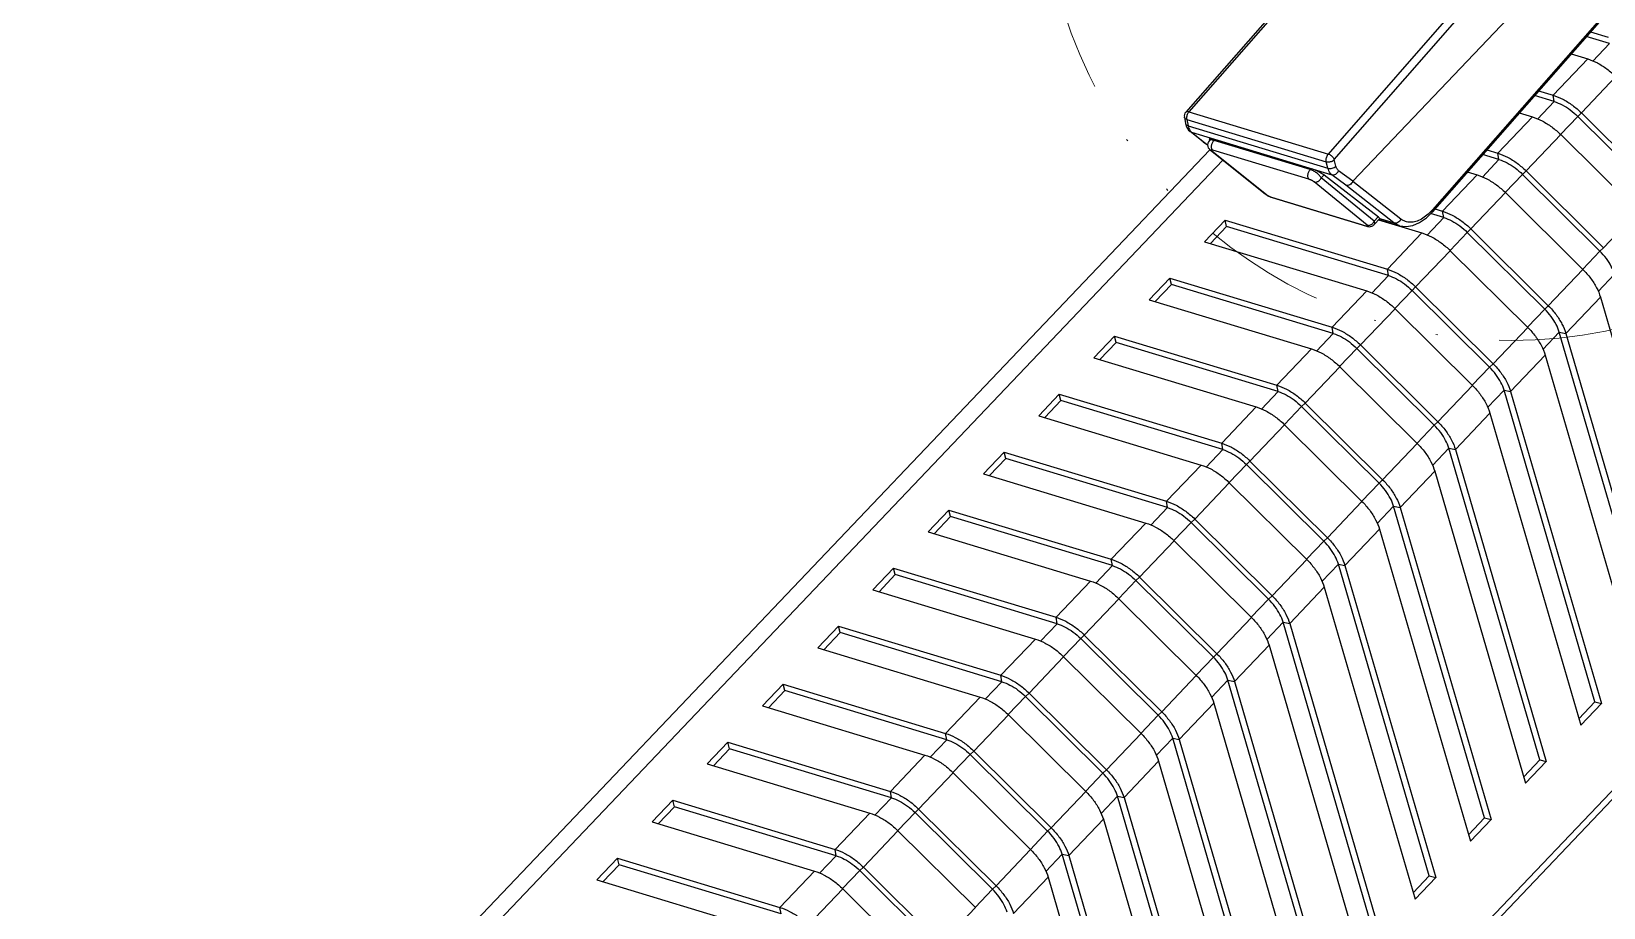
# Model space of a CAD drawing. Header units: millimetres. Extents: x 14343 to 15285, y -9166 to -7819.
# Drawn here: x 14992.8 to 15073.8, y -7944.8 to -7899.7 of the extents above; entities that cross this region are included whole.
import ezdxf

# ---------------------------------------------------------------- set-up
doc = ezdxf.new("R2010")
doc.units = ezdxf.units.MM
doc.linetypes.add('DIVIDE', pattern=[31.75, 12.7, -6.35, 0, -6.35, 0, -6.35])
doc.layers.add('hatch', color=56, linetype='Continuous', lineweight=9)

# ---------------------------------------------------------------- blocks, each defined once
blk = doc.blocks.new('u9')
at = {"color": 7, "linetype": 'Continuous'}
for p, q in [((252.191, 604.703), (238.319, 588.923)), ((252.35, 604.725), (238.478, 588.945)), ((245.668, 586.768), (259.486, 602.564)), ((245.973, 586.481), (259.79, 602.278)), ((246.927, 585.365), (260.896, 600.03)), ((261.679, 596.02), (251.023, 583.899)), ((261.66, 595.898), (251.007, 583.78)), ((260.143, 592.454), (258.95, 592.815)), ((259.165, 593.06), (260.086, 592.781)), ((258.166, 591.923), (259.023, 591.664)), ((259.287, 591.555), (260.143, 592.454)), ((259.023, 591.664), (257.242, 589.795)), ((260.477, 590.753), (258.697, 588.883)), ((257.298, 589.468), (256.279, 589.777)), ((256.494, 590.021), (257.242, 589.795)), ((257.298, 589.468), (257.242, 589.795)), ((238.478, 588.945), (245.668, 586.768)), ((256.178, 588.678), (254.397, 586.808)), ((255.495, 588.885), (256.178, 588.678)), ((256.442, 588.569), (257.298, 589.468)), ((257.623, 587.776), (258.511, 588.708)), ((258.511, 588.708), (258.697, 588.883)), ((258.511, 588.708), (262.499, 584.755)), ((258.697, 588.883), (262.685, 584.93)), ((238.25, 588.666), (238.317, 588.332)), ((238.317, 588.332), (238.365, 588.174)), ((238.372, 588.552), (238.439, 588.218)), ((238.372, 588.552), (245.562, 586.375)), ((238.439, 588.218), (245.647, 586.036)), ((239.222, 587.401), (238.547, 587.928)), ((238.616, 587.892), (238.548, 587.927)), ((238.616, 587.892), (239.289, 587.367)), ((238.616, 587.892), (245.84, 585.705)), ((174.427, 463.861), (292.191, 587.5)), ((174.517, 463.497), (292.257, 587.109)), ((239.222, 587.401), (239.226, 587.399)), ((239.226, 587.399), (239.447, 587.234)), ((239.226, 587.399), (239.289, 587.367)), ((239.289, 587.367), (239.447, 587.249)), ((239.538, 587.459), (239.64, 587.56)), ((244.779, 586.01), (239.745, 587.535)), ((239.778, 587.47), (239.82, 587.512)), ((244.734, 585.969), (239.778, 587.47)), ((257.633, 587.766), (255.852, 585.897)), ((257.633, 587.766), (261.621, 583.813)), ((173.5, 517.636), (239.563, 586.993)), ((174.415, 517.359), (240.229, 586.456)), ((239.591, 586.967), (242.407, 584.713)), ((239.659, 586.931), (242.476, 584.677)), ((244.669, 585.467), (239.713, 586.968)), ((245.647, 586.036), (245.562, 586.375)), ((246.058, 586.142), (245.973, 586.481)), ((253.598, 585.582), (254.454, 586.481)), ((254.454, 586.481), (253.608, 586.738)), ((253.823, 586.982), (254.397, 586.808)), ((254.454, 586.481), (254.397, 586.808)), ((244.734, 585.969), (244.774, 586.012)), ((245.295, 585.535), (245.44, 585.688)), ((248.025, 583.307), (245.295, 585.535)), ((248.248, 583.518), (245.443, 585.685)), ((246.568, 585.163), (245.84, 585.705)), ((246.927, 585.365), (246.195, 585.91)), ((253.334, 585.691), (251.553, 583.822)), ((252.824, 585.846), (253.334, 585.691)), ((254.778, 584.79), (255.666, 585.722)), ((255.666, 585.722), (255.852, 585.897)), ((255.666, 585.722), (259.654, 581.769)), ((255.852, 585.897), (259.84, 581.944)), ((242.407, 584.713), (242.407, 584.713)), ((242.407, 584.713), (242.456, 584.677)), ((247.663, 583.106), (244.933, 585.334)), ((249.046, 583.229), (246.568, 585.163)), ((249.404, 583.422), (246.923, 585.358)), ((254.788, 584.78), (253.008, 582.91)), ((254.788, 584.78), (258.777, 580.827)), ((242.715, 584.547), (242.772, 584.528)), ((242.74, 584.545), (242.772, 584.528)), ((242.74, 584.545), (247.604, 583.072)), ((242.772, 584.528), (247.636, 583.055)), ((251.151, 583.943), (251.553, 583.822)), ((251.609, 583.495), (251.553, 583.822)), ((261.621, 583.813), (259.84, 581.944)), ((239.28, 582.251), (240.344, 583.368)), ((239.593, 582.156), (240.428, 583.033)), ((240.428, 583.033), (240.344, 583.368)), ((240.344, 583.368), (248.708, 580.835)), ((248.765, 580.509), (240.428, 583.033)), ((247.604, 583.072), (247.636, 583.055)), ((248.025, 583.307), (248.228, 583.533)), ((248.032, 583.134), (248.317, 583.45)), ((248.255, 583.381), (250.489, 582.705)), ((248.272, 583.4), (249.336, 583.078)), ((248.317, 583.45), (248.321, 583.421)), ((248.317, 583.45), (249.046, 583.229)), ((250.753, 582.596), (251.609, 583.495)), ((251.609, 583.495), (250.929, 583.701)), ((239.28, 582.251), (247.645, 579.719)), ((250.489, 582.705), (248.708, 580.835)), ((251.934, 581.803), (252.822, 582.736)), ((252.822, 582.736), (253.008, 582.91)), ((252.822, 582.736), (256.81, 578.782)), ((253.008, 582.91), (256.996, 578.957)), ((251.944, 581.793), (250.163, 579.924)), ((251.944, 581.793), (255.932, 577.84)), ((259.654, 581.769), (258.766, 580.837)), ((259.654, 581.769), (259.84, 581.944)), ((248.765, 580.509), (248.708, 580.835)), ((258.777, 580.827), (256.996, 578.957)), ((260.406, 580.582), (259.559, 579.693)), ((236.436, 579.265), (237.499, 580.382)), ((236.749, 579.17), (237.584, 580.046)), ((237.584, 580.046), (237.499, 580.382)), ((237.499, 580.382), (245.864, 577.849)), ((245.92, 577.522), (237.584, 580.046)), ((247.909, 579.61), (248.765, 580.509)), ((249.977, 579.749), (250.163, 579.924)), ((250.163, 579.924), (254.151, 575.971)), ((236.436, 579.265), (244.8, 576.732)), ((247.645, 579.719), (245.864, 577.849)), ((249.089, 578.817), (249.977, 579.749)), ((249.977, 579.749), (253.965, 575.796)), ((256.81, 578.782), (256.996, 578.957)), ((259.678, 579.403), (257.897, 577.533)), ((259.678, 579.403), (264.359, 563.341)), ((249.099, 578.807), (247.319, 576.938)), ((249.099, 578.807), (253.087, 574.854)), ((256.81, 578.782), (255.922, 577.85)), ((233.591, 576.278), (234.655, 577.395)), ((234.739, 577.06), (234.655, 577.395)), ((234.655, 577.395), (243.019, 574.863)), ((245.064, 576.623), (245.92, 577.522)), ((245.92, 577.522), (245.864, 577.849)), ((255.932, 577.84), (254.151, 575.971)), ((257.561, 577.596), (256.715, 576.707)), ((262.239, 561.548), (257.561, 577.596)), ((257.561, 577.596), (257.897, 577.533)), ((257.897, 577.533), (262.579, 561.472)), ((233.904, 576.184), (234.739, 577.06)), ((243.076, 574.536), (234.739, 577.06)), ((244.8, 576.732), (243.019, 574.863)), ((246.245, 575.83), (247.133, 576.763)), ((247.133, 576.763), (247.319, 576.938)), ((247.133, 576.763), (251.121, 572.81)), ((247.319, 576.938), (251.307, 572.985)), ((233.591, 576.278), (241.955, 573.746)), ((246.255, 575.821), (244.474, 573.951)), ((246.255, 575.821), (250.243, 571.868)), ((253.965, 575.796), (253.077, 574.864)), ((253.965, 575.796), (254.151, 575.971)), ((256.833, 576.416), (255.053, 574.547)), ((256.833, 576.416), (261.515, 560.355)), ((230.747, 573.292), (231.81, 574.409)), ((231.895, 574.074), (231.81, 574.409)), ((231.81, 574.409), (240.175, 571.876)), ((242.219, 573.637), (243.076, 574.536)), ((243.076, 574.536), (243.019, 574.863)), ((253.087, 574.854), (251.307, 572.985)), ((254.717, 574.609), (253.87, 573.721)), ((259.394, 558.561), (254.717, 574.609)), ((254.717, 574.609), (255.053, 574.547)), ((255.053, 574.547), (259.734, 558.485)), ((230.747, 573.292), (239.111, 570.759)), ((231.06, 573.197), (231.895, 574.074)), ((240.231, 571.55), (231.895, 574.074)), ((241.955, 573.746), (240.175, 571.876)), ((243.4, 572.844), (244.288, 573.776)), ((244.288, 573.776), (244.474, 573.951)), ((244.288, 573.776), (248.276, 569.823)), ((244.474, 573.951), (248.462, 569.998)), ((253.989, 573.43), (252.208, 571.56)), ((253.989, 573.43), (258.67, 557.368)), ((243.41, 572.834), (241.63, 570.965)), ((243.41, 572.834), (247.398, 568.881)), ((251.121, 572.81), (250.233, 571.877)), ((251.121, 572.81), (251.307, 572.985)), ((240.231, 571.55), (240.175, 571.876)), ((250.243, 571.868), (248.462, 569.998)), ((227.902, 570.306), (228.966, 571.423)), ((228.215, 570.211), (229.05, 571.087)), ((229.05, 571.087), (228.966, 571.423)), ((228.966, 571.423), (237.33, 568.89)), ((237.387, 568.563), (229.05, 571.087)), ((239.375, 570.65), (240.231, 571.55)), ((241.444, 570.79), (241.63, 570.965)), ((241.63, 570.965), (245.618, 567.012)), ((251.872, 571.623), (251.026, 570.734)), ((256.55, 555.575), (251.872, 571.623)), ((251.872, 571.623), (252.208, 571.56)), ((252.208, 571.56), (256.89, 555.499)), ((227.902, 570.306), (236.266, 567.773)), ((239.111, 570.759), (237.33, 568.89)), ((240.556, 569.858), (241.444, 570.79)), ((241.444, 570.79), (245.432, 566.837)), ((251.144, 570.443), (249.364, 568.574)), ((251.144, 570.443), (255.826, 554.382)), ((240.566, 569.848), (238.785, 567.978)), ((240.566, 569.848), (244.554, 565.895)), ((248.276, 569.823), (247.388, 568.891)), ((248.276, 569.823), (248.462, 569.998)), ((225.057, 567.319), (226.121, 568.436)), ((226.206, 568.101), (226.121, 568.436)), ((226.121, 568.436), (234.486, 565.903)), ((236.53, 567.664), (237.387, 568.563)), ((237.387, 568.563), (237.33, 568.89)), ((247.398, 568.881), (245.618, 567.012)), ((249.028, 568.636), (248.181, 567.748)), ((253.705, 552.589), (249.028, 568.636)), ((249.028, 568.636), (249.364, 568.574)), ((249.364, 568.574), (254.045, 552.513)), ((225.371, 567.224), (226.206, 568.101)), ((234.542, 565.577), (226.206, 568.101)), ((236.266, 567.773), (234.486, 565.903)), ((237.711, 566.871), (238.599, 567.804)), ((238.599, 567.804), (238.785, 567.978)), ((238.599, 567.804), (242.587, 563.851)), ((238.785, 567.978), (242.773, 564.025)), ((225.057, 567.319), (233.422, 564.787)), ((237.721, 566.862), (235.941, 564.992)), ((237.721, 566.862), (241.709, 562.908)), ((245.432, 566.837), (244.544, 565.905)), ((245.432, 566.837), (245.618, 567.012)), ((248.3, 567.457), (246.519, 565.588)), ((248.3, 567.457), (252.981, 551.396)), ((222.213, 564.333), (223.277, 565.45)), ((223.361, 565.115), (223.277, 565.45)), ((223.277, 565.45), (231.641, 562.917)), ((233.686, 564.678), (234.542, 565.577)), ((234.542, 565.577), (234.486, 565.903)), ((244.554, 565.895), (242.773, 564.025)), ((246.183, 565.65), (245.337, 564.762)), ((250.861, 549.602), (246.183, 565.65)), ((246.183, 565.65), (246.519, 565.588)), ((246.519, 565.588), (251.201, 549.526)), ((222.526, 564.238), (223.361, 565.115)), ((231.698, 562.59), (223.361, 565.115)), ((233.422, 564.787), (231.641, 562.917)), ((234.867, 563.885), (235.755, 564.817)), ((235.755, 564.817), (235.941, 564.992)), ((235.755, 564.817), (239.743, 560.864)), ((235.941, 564.992), (239.929, 561.039)), ((245.455, 564.471), (243.674, 562.601)), ((245.455, 564.471), (250.137, 548.409)), ((222.213, 564.333), (230.577, 561.8)), ((234.877, 563.875), (233.096, 562.006)), ((234.877, 563.875), (238.865, 559.922)), ((242.587, 563.851), (241.699, 562.918)), ((242.587, 563.851), (242.773, 564.025)), ((231.698, 562.59), (231.641, 562.917)), ((241.709, 562.908), (239.929, 561.039)), ((219.368, 561.346), (220.432, 562.463)), ((219.682, 561.252), (220.517, 562.128)), ((220.517, 562.128), (220.432, 562.463)), ((220.432, 562.463), (228.797, 559.931)), ((228.853, 559.604), (220.517, 562.128)), ((230.841, 561.691), (231.698, 562.59)), ((232.91, 561.831), (233.096, 562.006)), ((233.096, 562.006), (237.084, 558.053)), ((243.339, 562.664), (242.492, 561.775)), ((248.016, 546.616), (243.339, 562.664)), ((243.339, 562.664), (243.674, 562.601)), ((243.674, 562.601), (248.356, 546.54)), ((219.368, 561.346), (227.733, 558.814)), ((230.577, 561.8), (228.797, 559.931)), ((232.022, 560.898), (232.91, 561.831)), ((232.91, 561.831), (236.898, 557.878)), ((242.611, 561.484), (240.83, 559.615)), ((242.611, 561.484), (247.292, 545.423)), ((232.032, 560.889), (230.252, 559.019)), ((232.032, 560.889), (236.02, 556.936)), ((239.743, 560.864), (238.855, 559.932)), ((239.743, 560.864), (239.929, 561.039)), ((227.997, 558.705), (228.853, 559.604)), ((228.853, 559.604), (228.797, 559.931)), ((238.865, 559.922), (237.084, 558.053)), ((240.494, 559.677), (239.648, 558.789)), ((245.172, 543.629), (240.494, 559.677)), ((240.494, 559.677), (240.83, 559.615)), ((240.83, 559.615), (245.512, 543.553)), ((216.524, 558.36), (217.588, 559.477)), ((216.837, 558.265), (217.672, 559.142)), ((217.672, 559.142), (217.588, 559.477)), ((217.588, 559.477), (225.952, 556.944)), ((226.009, 556.618), (217.672, 559.142)), ((227.733, 558.814), (225.952, 556.944)), ((229.178, 557.912), (230.066, 558.844)), ((230.066, 558.844), (230.252, 559.019)), ((230.066, 558.844), (234.054, 554.891)), ((230.252, 559.019), (234.24, 555.066)), ((216.524, 558.36), (224.888, 555.827)), ((229.188, 557.902), (227.407, 556.033)), ((229.188, 557.902), (233.176, 553.949)), ((236.898, 557.878), (237.084, 558.053)), ((239.766, 558.498), (237.985, 556.628)), ((239.766, 558.498), (244.448, 542.437)), ((259.394, 558.561), (258.574, 557.7)), ((259.734, 558.485), (258.67, 557.368)), ((259.394, 558.561), (259.734, 558.485)), ((236.898, 557.878), (236.01, 556.945)), ((213.679, 555.374), (214.743, 556.491)), ((214.828, 556.155), (214.743, 556.491)), ((214.743, 556.491), (223.108, 553.958)), ((225.152, 555.719), (226.009, 556.618)), ((226.009, 556.618), (225.952, 556.944)), ((236.02, 556.936), (234.24, 555.066)), ((237.65, 556.691), (236.803, 555.802)), ((242.327, 540.643), (237.65, 556.691)), ((237.65, 556.691), (237.985, 556.628)), ((237.985, 556.628), (242.667, 540.567)), ((213.993, 555.279), (214.828, 556.155)), ((223.164, 553.631), (214.828, 556.155)), ((224.888, 555.827), (223.108, 553.958)), ((226.333, 554.926), (227.221, 555.858)), ((227.221, 555.858), (227.407, 556.033)), ((227.221, 555.858), (231.209, 551.905)), ((227.407, 556.033), (231.395, 552.08)), ((236.922, 555.512), (235.141, 553.642)), ((236.922, 555.512), (241.603, 539.45)), ((256.55, 555.575), (255.729, 554.713)), ((256.89, 555.499), (255.826, 554.382)), ((256.55, 555.575), (256.89, 555.499)), ((213.679, 555.374), (222.044, 552.841)), ((226.343, 554.916), (224.563, 553.046)), ((226.343, 554.916), (230.331, 550.963)), ((234.054, 554.891), (233.166, 553.959)), ((234.054, 554.891), (234.24, 555.066)), ((223.164, 553.631), (223.108, 553.958)), ((233.176, 553.949), (231.395, 552.08)), ((210.835, 552.387), (211.899, 553.504)), ((211.148, 552.292), (211.983, 553.169)), ((211.983, 553.169), (211.899, 553.504)), ((211.899, 553.504), (220.263, 550.972)), ((220.32, 550.645), (211.983, 553.169)), ((222.308, 552.732), (223.164, 553.631)), ((224.377, 552.872), (224.563, 553.046)), ((224.563, 553.046), (228.551, 549.093)), ((234.805, 553.704), (233.959, 552.816)), ((239.483, 537.657), (234.805, 553.704)), ((234.805, 553.704), (235.141, 553.642)), ((235.141, 553.642), (239.822, 537.581)), ((210.835, 552.387), (219.199, 549.855)), ((222.044, 552.841), (220.263, 550.972)), ((223.488, 551.939), (224.377, 552.872)), ((224.377, 552.872), (228.365, 548.919)), ((234.077, 552.525), (232.296, 550.656)), ((234.077, 552.525), (238.759, 536.464)), ((253.705, 552.589), (252.885, 551.727)), ((254.045, 552.513), (252.981, 551.396)), ((253.705, 552.589), (254.045, 552.513)), ((223.499, 551.93), (221.718, 550.06)), ((223.499, 551.93), (227.487, 547.977)), ((231.209, 551.905), (230.321, 550.973)), ((231.209, 551.905), (231.395, 552.08)), ((219.463, 549.746), (220.32, 550.645)), ((220.32, 550.645), (220.263, 550.972)), ((230.331, 550.963), (228.551, 549.093)), ((231.96, 550.718), (231.114, 549.83)), ((236.638, 534.67), (231.96, 550.718)), ((231.96, 550.718), (232.296, 550.656)), ((232.296, 550.656), (236.978, 534.594)), ((207.99, 549.401), (209.054, 550.518)), ((208.304, 549.306), (209.139, 550.183)), ((209.139, 550.183), (209.054, 550.518)), ((209.054, 550.518), (217.419, 547.985)), ((217.475, 547.658), (209.139, 550.183)), ((219.199, 549.855), (217.419, 547.985)), ((220.644, 548.953), (221.532, 549.885)), ((221.532, 549.885), (221.718, 550.06)), ((221.532, 549.885), (225.52, 545.932)), ((221.718, 550.06), (225.706, 546.107)), ((207.99, 549.401), (216.355, 546.868)), ((228.365, 548.919), (228.551, 549.093)), ((231.233, 549.539), (229.452, 547.669)), ((231.233, 549.539), (235.914, 533.477)), ((250.861, 549.602), (250.04, 548.741)), ((251.201, 549.526), (250.137, 548.409)), ((250.861, 549.602), (251.201, 549.526)), ((220.654, 548.943), (218.873, 547.074)), ((220.654, 548.943), (224.642, 544.99)), ((228.365, 548.919), (227.477, 547.986)), ((217.475, 547.658), (217.419, 547.985)), ((227.487, 547.977), (225.706, 546.107))]:
    blk.add_line(p, q, dxfattribs=at)
for points in [[(238.365, 588.174), (238.468, 588.004), (238.547, 587.928)], [(239.538, 587.459), (239.488, 587.396), (239.457, 587.321), (239.446, 587.24), (239.456, 587.162), (239.484, 587.092), (239.522, 587.034), (239.562, 586.991), (239.591, 586.966)], [(242.456, 584.677), (242.518, 584.639), (242.581, 584.605), (242.647, 584.574), (242.715, 584.547)], [(247.636, 583.055), (247.687, 583.042), (247.739, 583.032), (247.788, 583.029), (247.842, 583.033), (247.9, 583.047), (247.96, 583.074), (248.016, 583.116), (248.033, 583.134)], [(249.335, 583.078), (249.675, 583.032), (250.016, 583.086), (250.366, 583.239), (250.718, 583.491), (251.007, 583.78)]]:
    blk.add_lwpolyline(points, dxfattribs=at)
for centre, radius, start, end in [((238.544, 588.725), 0.3, 138.68094, 191.34225), ((238.888, 588.221), 0.428, 215.48322, 220.7124), ((242.529, 584.865), 0.195, 231.29044, 235.29339), ((248.768, 585.881), 3.002, 316.87038, 318.68903)]:
    blk.add_arc(centre, radius, start, end, dxfattribs=at)
for centre, major_axis, ratio, start_param, end_param in [((240.022, 587.326), (0.485, -0.226), 0.173443, 8.540785, 9.875565), ((245.043, 585.806), (0.478, -0.221), 0.179182, 0.666989, 2.2371), ((249.858, 583.073), (2.932, -2.29), 0.077225, 3.133993, 3.160958), ((247.848, 583.639), (0.474, -0.216), 0.177537, 0.249308, 0.650254)]:
    blk.add_ellipse(centre, major_axis=major_axis, ratio=ratio, start_param=start_param, end_param=end_param, dxfattribs=at)
for points, start_tangent, end_tangent in [([(259.023, 591.664), (259.521, 591.459)], (0.957088, -0.289796), (0.887501, -0.460806)), ([(259.521, 591.459), (260.016, 591.148), (260.477, 590.753)], (0.887501, -0.460806), (0.71022, -0.70398)), ([(257.242, 589.795), (257.74, 589.589), (258.236, 589.279), (258.697, 588.883)], (0.957088, -0.289796), (0.71022, -0.70398)), ([(238.478, 588.945), (238.409, 588.956), (238.352, 588.947), (238.319, 588.923)], (-0.956721, 0.291007), (-0.667481, -0.744627)), ([(238.478, 588.945), (238.432, 588.879), (238.396, 588.799), (238.372, 588.713), (238.364, 588.628), (238.372, 588.552)], (-0.659315, -0.751867), (0.220191, -0.975457)), ([(256.178, 588.678), (256.676, 588.472)], (0.957088, -0.289796), (0.887501, -0.460806)), ([(257.298, 589.468), (257.714, 589.297), (258.127, 589.038), (258.511, 588.708)], (0.957088, -0.289796), (0.71022, -0.70398)), ([(238.372, 588.552), (238.307, 588.584), (238.264, 588.63), (238.25, 588.666)], (-0.950633, 0.310318), (-0.200784, 0.979636)), ([(238.439, 588.218), (238.36, 588.262), (238.319, 588.325), (238.317, 588.332)], (-0.950633, 0.310318), (-0.189096, 0.981959)), ([(238.439, 588.218), (238.48, 588.083), (238.539, 587.973)], (0.203836, -0.979005), (0.581105, -0.813829)), ([(238.563, 587.942), (238.616, 587.892)], (0.6529, -0.757444), (0.790549, -0.612399)), ([(256.676, 588.472), (257.172, 588.162), (257.633, 587.766)], (0.887501, -0.460806), (0.71022, -0.70398)), ([(239.778, 587.47), (239.704, 587.488), (239.64, 587.493), (239.586, 587.486), (239.545, 587.466), (239.538, 587.459)], (-0.954381, 0.298591), (-0.707338, -0.706876)), ([(239.713, 586.968), (239.682, 587.006), (239.661, 587.059), (239.652, 587.126), (239.656, 587.2), (239.672, 587.276), (239.699, 587.35), (239.735, 587.416), (239.778, 587.47)], (-0.777815, 0.628494), (0.69992, 0.714222)), ([(239.659, 586.931), (239.601, 586.959), (239.591, 586.966)], (-0.957748, 0.287609), (-0.781703, 0.623651)), ([(239.713, 586.968), (239.684, 586.975), (239.66, 586.98), (239.642, 586.98), (239.631, 586.977), (239.627, 586.97), (239.631, 586.96), (239.641, 586.947), (239.659, 586.931)], (-0.957103, 0.289748), (0.780719, -0.624882)), ([(245.562, 586.375), (245.554, 586.451), (245.562, 586.536), (245.586, 586.622), (245.622, 586.702), (245.668, 586.768)], (-0.220191, 0.975457), (0.659315, 0.751867)), ([(245.562, 586.375), (245.643, 586.363), (245.734, 586.369), (245.825, 586.392), (245.908, 586.431), (245.973, 586.481)], (0.963246, -0.268622), (0.705476, 0.708734)), ([(245.668, 586.768), (245.743, 586.736), (245.819, 586.686), (245.886, 586.623), (245.939, 586.552), (245.973, 586.481)], (0.957454, -0.288587), (0.310746, -0.950493)), ([(254.397, 586.808), (254.896, 586.603), (255.391, 586.292), (255.852, 585.897)], (0.957088, -0.289796), (0.71022, -0.70398)), ([(254.454, 586.481), (254.869, 586.31), (255.282, 586.052), (255.666, 585.722)], (0.957088, -0.289796), (0.71022, -0.70398)), ([(244.669, 585.467), (244.638, 585.505), (244.618, 585.559), (244.609, 585.625), (244.612, 585.699), (244.628, 585.775), (244.655, 585.849), (244.691, 585.916), (244.734, 585.969)], (-0.777814, 0.628494), (0.699919, 0.714222)), ([(244.933, 585.334), (244.909, 585.352), (244.88, 585.371), (244.847, 585.39), (244.811, 585.409), (244.774, 585.426), (244.737, 585.442), (244.702, 585.456), (244.669, 585.467)], (-0.774819, 0.632183), (-0.957071, 0.289854)), ([(245.295, 585.535), (245.256, 585.599), (245.202, 585.667), (245.137, 585.733), (245.062, 585.795), (244.981, 585.852), (244.898, 585.901), (244.814, 585.941), (244.734, 585.969)], (-0.44567, 0.895198), (-0.959699, 0.28103)), ([(244.933, 585.334), (245, 585.324), (245.07, 585.334), (245.14, 585.362), (245.203, 585.407), (245.256, 585.466), (245.295, 585.535)], (0.956431, -0.291958), (0.392124, 0.919913)), ([(245.647, 586.036), (245.752, 586.024), (245.866, 586.039), (245.974, 586.081), (246.058, 586.142)], (0.963246, -0.268622), (0.705476, 0.708734)), ([(245.84, 585.705), (245.758, 585.787), (245.693, 585.899), (245.647, 586.036)], (-0.800243, 0.599676), (-0.236343, 0.97167)), ([(245.84, 585.705), (245.94, 585.699), (246.043, 585.736), (246.133, 585.81), (246.195, 585.91)], (0.958657, -0.284563), (0.384532, 0.923112)), ([(246.195, 585.91), (246.137, 585.967), (246.091, 586.046), (246.058, 586.142)], (-0.802084, 0.597211), (-0.243198, 0.969977)), ([(253.334, 585.691), (253.832, 585.486)], (0.957088, -0.289796), (0.887501, -0.460806)), ([(253.832, 585.486), (254.327, 585.175), (254.788, 584.78)], (0.887501, -0.460806), (0.71022, -0.70398)), ([(242.476, 584.677), (242.418, 584.705)], (-0.957748, 0.287609), (-0.822083, 0.569367)), ([(242.476, 584.677), (242.499, 584.66), (242.528, 584.641), (242.562, 584.622), (242.598, 584.603), (242.635, 584.585), (242.672, 584.569), (242.707, 584.556), (242.74, 584.545)], (0.780783, -0.624802), (0.957072, -0.289851)), ([(246.923, 585.358), (246.86, 585.261), (246.77, 585.19), (246.668, 585.156), (246.568, 585.163)], (-0.405245, -0.914208), (-0.957088, 0.289796)), ([(250.959, 583.829), (250.745, 583.624), (250.457, 583.42), (250.169, 583.294), (249.891, 583.253), (249.633, 583.297), (249.404, 583.422)], (-0.6838, -0.729669), (-0.788554, 0.614966)), ([(251.007, 583.78), (251.028, 583.823), (251.023, 583.899)], (0.645132, 0.764071), (-0.265162, 0.964204)), ([(251.553, 583.822), (252.051, 583.616), (252.547, 583.306), (253.008, 582.91)], (0.957088, -0.289796), (0.71022, -0.70398)), ([(247.604, 583.072), (247.633, 583.064)], (0.957102, -0.28975), (0.973987, -0.226602)), ([(247.633, 583.064), (247.657, 583.06)], (0.973987, -0.226602), (0.993201, -0.116414)), ([(247.657, 583.06), (247.675, 583.059), (247.687, 583.062), (247.692, 583.068), (247.69, 583.078), (247.68, 583.091), (247.663, 583.106)], (0.993201, -0.116414), (-0.774751, 0.632266)), ([(247.663, 583.106), (247.73, 583.097), (247.801, 583.106), (247.87, 583.134), (247.933, 583.18), (247.986, 583.238), (248.025, 583.307)], (0.956431, -0.291958), (0.392123, 0.919913)), ([(248.033, 583.134), (248.046, 583.154), (248.056, 583.197), (248.049, 583.248), (248.025, 583.307)], (0.666381, 0.745611), (-0.463344, 0.886179)), ([(248.321, 583.422), (248.321, 583.421), (248.286, 583.416)], (-0.436135, -0.899881), (-0.99097, 0.134083)), ([(249.046, 583.229), (249.147, 583.221), (249.25, 583.255), (249.341, 583.326), (249.404, 583.422)], (0.955537, -0.294872), (0.405396, 0.914141)), ([(249.335, 583.078), (249.302, 583.089), (249.046, 583.229)], (-0.957159, 0.289561), (-0.78924, 0.614084)), ([(251.609, 583.495), (252.025, 583.324), (252.438, 583.065), (252.822, 582.736)], (0.957088, -0.289796), (0.71022, -0.70398)), ([(250.489, 582.705), (250.987, 582.499)], (0.957088, -0.289796), (0.887501, -0.460806)), ([(250.987, 582.499), (251.483, 582.189), (251.944, 581.793)], (0.887501, -0.460806), (0.71022, -0.70398)), ([(260.406, 580.582), (260.241, 580.985), (259.985, 581.39), (259.654, 581.769)], (-0.279834, 0.960048), (-0.71022, 0.70398)), ([(248.708, 580.835), (249.207, 580.63), (249.702, 580.319), (250.163, 579.924)], (0.957088, -0.289796), (0.71022, -0.70398)), ([(258.777, 580.827), (259.173, 580.372), (259.481, 579.887)], (0.71022, -0.70398), (0.46183, -0.886968)), ([(248.765, 580.509), (249.18, 580.337), (249.593, 580.079), (249.977, 579.749)], (0.957088, -0.289796), (0.71022, -0.70398)), ([(259.481, 579.887), (259.678, 579.403)], (0.46183, -0.886968), (0.279834, -0.960048)), ([(247.645, 579.719), (248.143, 579.513)], (0.957088, -0.289796), (0.887501, -0.460806)), ([(248.143, 579.513), (248.638, 579.203), (249.099, 578.807)], (0.887501, -0.460806), (0.71022, -0.70398)), ([(256.996, 578.957), (257.393, 578.502), (257.7, 578.017), (257.897, 577.533)], (0.71022, -0.70398), (0.279834, -0.960048)), ([(257.561, 577.596), (257.397, 577.999), (257.141, 578.403), (256.81, 578.782)], (-0.279834, 0.960048), (-0.71022, 0.70398)), ([(245.864, 577.849), (246.362, 577.644), (246.858, 577.333), (247.319, 576.938)], (0.957088, -0.289796), (0.71022, -0.70398)), ([(245.92, 577.522), (246.335, 577.351), (246.748, 577.092), (247.133, 576.763)], (0.957088, -0.289796), (0.71022, -0.70398)), ([(255.932, 577.84), (256.329, 577.385), (256.636, 576.9)], (0.71022, -0.70398), (0.46183, -0.886968)), ([(244.8, 576.732), (245.298, 576.527)], (0.957088, -0.289796), (0.887501, -0.460806)), ([(245.298, 576.527), (245.794, 576.216), (246.255, 575.821)], (0.887501, -0.460806), (0.71022, -0.70398)), ([(256.636, 576.9), (256.834, 576.416)], (0.46183, -0.886968), (0.279834, -0.960048)), ([(254.717, 574.609), (254.552, 575.013), (254.296, 575.417), (253.965, 575.796)], (-0.279834, 0.960048), (-0.71022, 0.70398)), ([(254.151, 575.971), (254.548, 575.516), (254.855, 575.031), (255.053, 574.547)], (0.71022, -0.70398), (0.279834, -0.960048)), ([(243.019, 574.863), (243.517, 574.657), (244.013, 574.347), (244.474, 573.951)], (0.957088, -0.289796), (0.71022, -0.70398)), ([(243.076, 574.536), (243.491, 574.365), (243.904, 574.106), (244.288, 573.776)], (0.957088, -0.289796), (0.71022, -0.70398)), ([(253.087, 574.854), (253.484, 574.399), (253.791, 573.914)], (0.71022, -0.70398), (0.46183, -0.886968)), ([(241.955, 573.746), (242.454, 573.54)], (0.957088, -0.289796), (0.887501, -0.460806)), ([(242.454, 573.54), (242.949, 573.23), (243.41, 572.834)], (0.887501, -0.460806), (0.71022, -0.70398)), ([(253.791, 573.914), (253.989, 573.43)], (0.46183, -0.886968), (0.279834, -0.960048)), ([(251.872, 571.623), (251.708, 572.026), (251.452, 572.431), (251.121, 572.81)], (-0.279834, 0.960048), (-0.71022, 0.70398)), ([(251.307, 572.985), (251.704, 572.53), (252.011, 572.044), (252.208, 571.56)], (0.71022, -0.70398), (0.279834, -0.960048)), ([(240.175, 571.876), (240.673, 571.671), (241.169, 571.36), (241.63, 570.965)], (0.957088, -0.289796), (0.71022, -0.70398)), ([(250.243, 571.868), (250.64, 571.413), (250.947, 570.927)], (0.71022, -0.70398), (0.46183, -0.886968)), ([(240.231, 571.55), (240.646, 571.378), (241.059, 571.12), (241.444, 570.79)], (0.957088, -0.289796), (0.71022, -0.70398)), ([(250.947, 570.927), (251.145, 570.443)], (0.46183, -0.886968), (0.279834, -0.960048)), ([(239.111, 570.759), (239.609, 570.554)], (0.957088, -0.289796), (0.887501, -0.460806)), ([(239.609, 570.554), (240.105, 570.243), (240.566, 569.848)], (0.887501, -0.460806), (0.71022, -0.70398)), ([(249.028, 568.636), (248.863, 569.04), (248.607, 569.444), (248.276, 569.823)], (-0.279834, 0.960048), (-0.71022, 0.70398)), ([(248.462, 569.998), (248.859, 569.543), (249.166, 569.058), (249.364, 568.574)], (0.71022, -0.70398), (0.279834, -0.960048)), ([(237.33, 568.89), (237.828, 568.684), (238.324, 568.374), (238.785, 567.978)], (0.957088, -0.289796), (0.71022, -0.70398)), ([(237.387, 568.563), (237.802, 568.392), (238.215, 568.133), (238.599, 567.804)], (0.957088, -0.289796), (0.71022, -0.70398)), ([(247.398, 568.881), (247.795, 568.426), (248.102, 567.941)], (0.71022, -0.70398), (0.46183, -0.886968)), ([(236.266, 567.773), (236.765, 567.567)], (0.957088, -0.289796), (0.887501, -0.460806)), ([(248.102, 567.941), (248.3, 567.457)], (0.46183, -0.886968), (0.279834, -0.960048)), ([(236.765, 567.567), (237.26, 567.257), (237.721, 566.862)], (0.887501, -0.460806), (0.71022, -0.70398)), ([(246.183, 565.65), (246.018, 566.053), (245.763, 566.458), (245.432, 566.837)], (-0.279834, 0.960048), (-0.71022, 0.70398)), ([(245.618, 567.012), (246.015, 566.557), (246.322, 566.072), (246.519, 565.587)], (0.71022, -0.70398), (0.279834, -0.960048)), ([(234.486, 565.903), (234.984, 565.698), (235.48, 565.388), (235.941, 564.992)], (0.957088, -0.289796), (0.71022, -0.70398)), ([(234.542, 565.577), (234.957, 565.406), (235.37, 565.147), (235.755, 564.817)], (0.957088, -0.289796), (0.71022, -0.70398)), ([(244.554, 565.895), (244.951, 565.44), (245.258, 564.955)], (0.71022, -0.70398), (0.46183, -0.886968)), ([(233.422, 564.787), (233.92, 564.581)], (0.957088, -0.289796), (0.887501, -0.460806)), ([(233.92, 564.581), (234.416, 564.271), (234.877, 563.875)], (0.887501, -0.460806), (0.71022, -0.70398)), ([(245.258, 564.955), (245.455, 564.471)], (0.46183, -0.886968), (0.279834, -0.960048)), ([(243.339, 562.664), (243.174, 563.067), (242.918, 563.471), (242.587, 563.851)], (-0.279834, 0.960048), (-0.71022, 0.70398)), ([(242.773, 564.025), (243.17, 563.57), (243.477, 563.085), (243.675, 562.601)], (0.71022, -0.70398), (0.279834, -0.960048)), ([(231.641, 562.917), (232.139, 562.712), (232.635, 562.401), (233.096, 562.006)], (0.957088, -0.289796), (0.71022, -0.70398)), ([(241.709, 562.908), (242.106, 562.453), (242.413, 561.968)], (0.71022, -0.70398), (0.46183, -0.886968)), ([(231.698, 562.59), (232.113, 562.419), (232.526, 562.16), (232.91, 561.831)], (0.957088, -0.289796), (0.71022, -0.70398)), ([(242.413, 561.968), (242.611, 561.484)], (0.46183, -0.886968), (0.279834, -0.960048)), ([(230.577, 561.8), (231.076, 561.595)], (0.957088, -0.289796), (0.887501, -0.460806)), ([(231.076, 561.595), (231.571, 561.284), (232.032, 560.889)], (0.887501, -0.460806), (0.71022, -0.70398)), ([(240.494, 559.677), (240.329, 560.081), (240.073, 560.485), (239.743, 560.864)], (-0.279834, 0.960048), (-0.71022, 0.70398)), ([(239.929, 561.039), (240.326, 560.584), (240.633, 560.099), (240.83, 559.615)], (0.71022, -0.70398), (0.279834, -0.960048)), ([(228.797, 559.931), (229.295, 559.725), (229.79, 559.415), (230.252, 559.019)], (0.957088, -0.289796), (0.71022, -0.70398)), ([(228.853, 559.604), (229.268, 559.433), (229.681, 559.174), (230.066, 558.844)], (0.957088, -0.289796), (0.71022, -0.70398)), ([(238.865, 559.922), (239.262, 559.467), (239.569, 558.982)], (0.71022, -0.70398), (0.46183, -0.886968)), ([(227.733, 558.814), (228.231, 558.608)], (0.957088, -0.289796), (0.887501, -0.460806)), ([(239.569, 558.982), (239.766, 558.498)], (0.46183, -0.886968), (0.279834, -0.960048)), ([(228.231, 558.608), (228.727, 558.298), (229.188, 557.902)], (0.887501, -0.460806), (0.71022, -0.70398)), ([(237.084, 558.053), (237.481, 557.598), (237.788, 557.112), (237.986, 556.628)], (0.71022, -0.70398), (0.279834, -0.960048)), ([(237.65, 556.691), (237.485, 557.094), (237.229, 557.499), (236.898, 557.878)], (-0.279834, 0.960048), (-0.71022, 0.70398)), ([(225.952, 556.944), (226.45, 556.739), (226.946, 556.428), (227.407, 556.033)], (0.957088, -0.289796), (0.71022, -0.70398)), ([(226.009, 556.618), (226.424, 556.446), (226.837, 556.188), (227.221, 555.858)], (0.957088, -0.289796), (0.71022, -0.70398)), ([(236.02, 556.936), (236.417, 556.481), (236.724, 555.996)], (0.71022, -0.70398), (0.46183, -0.886968)), ([(224.888, 555.827), (225.387, 555.622)], (0.957088, -0.289796), (0.887501, -0.460806)), ([(225.387, 555.622), (225.882, 555.311), (226.343, 554.916)], (0.887501, -0.460806), (0.71022, -0.70398)), ([(236.724, 555.996), (236.922, 555.511)], (0.46183, -0.886968), (0.279834, -0.960048)), ([(234.805, 553.704), (234.64, 554.108), (234.384, 554.512), (234.054, 554.891)], (-0.279834, 0.960048), (-0.71022, 0.70398)), ([(234.24, 555.066), (234.637, 554.611), (234.944, 554.126), (235.141, 553.642)], (0.71022, -0.70398), (0.279834, -0.960048)), ([(223.108, 553.958), (223.606, 553.752), (224.101, 553.442), (224.563, 553.046)], (0.957088, -0.289796), (0.71022, -0.70398)), ([(233.176, 553.949), (233.573, 553.494), (233.88, 553.009)], (0.71022, -0.70398), (0.46183, -0.886968)), ([(223.164, 553.631), (223.579, 553.46), (223.992, 553.201), (224.377, 552.872)], (0.957088, -0.289796), (0.71022, -0.70398)), ([(222.044, 552.841), (222.542, 552.636)], (0.957088, -0.289796), (0.887501, -0.460806)), ([(222.542, 552.636), (223.038, 552.325), (223.499, 551.93)], (0.887501, -0.460806), (0.71022, -0.70398)), ([(233.88, 553.009), (234.077, 552.525)], (0.46183, -0.886968), (0.279834, -0.960048)), ([(231.96, 550.718), (231.796, 551.122), (231.54, 551.526), (231.209, 551.905)], (-0.279834, 0.960048), (-0.71022, 0.70398)), ([(231.395, 552.08), (231.792, 551.625), (232.099, 551.14), (232.297, 550.656)], (0.71022, -0.70398), (0.279834, -0.960048)), ([(220.263, 550.972), (220.761, 550.766), (221.257, 550.456), (221.718, 550.06)], (0.957088, -0.289796), (0.71022, -0.70398)), ([(220.32, 550.645), (220.735, 550.474), (221.148, 550.215), (221.532, 549.885)], (0.957088, -0.289796), (0.71022, -0.70398)), ([(230.331, 550.963), (230.728, 550.508), (231.035, 550.023)], (0.71022, -0.70398), (0.46183, -0.886968)), ([(219.199, 549.855), (219.697, 549.649)], (0.957088, -0.289796), (0.887501, -0.460806)), ([(231.035, 550.023), (231.233, 549.539)], (0.46183, -0.886968), (0.279834, -0.960048)), ([(219.697, 549.649), (220.193, 549.339), (220.654, 548.943)], (0.887501, -0.460806), (0.71022, -0.70398)), ([(228.551, 549.093), (228.948, 548.638), (229.255, 548.153), (229.452, 547.669)], (0.71022, -0.70398), (0.279834, -0.960048)), ([(229.116, 547.732), (228.951, 548.135), (228.695, 548.539), (228.365, 548.919)], (-0.279834, 0.960048), (-0.71022, 0.70398)), ([(217.419, 547.985), (217.917, 547.78), (218.412, 547.469), (218.873, 547.074)], (0.957088, -0.289796), (0.71022, -0.70398))]:
    blk.add_spline(points, degree=3, dxfattribs=dict(at, start_tangent=start_tangent, end_tangent=end_tangent))
at = {"layer": 'hatch', "color": 4, "linetype": 'DIVIDE', "ltscale": 0.5}
blk.add_circle((255.081, 601.284), 24.118, dxfattribs=at)

msp = doc.modelspace()

# ---------------------------------------------------------------- block references
msp.add_blockref('u9', (14813.948, -8492.81))

doc.saveas('drawing.dxf')
